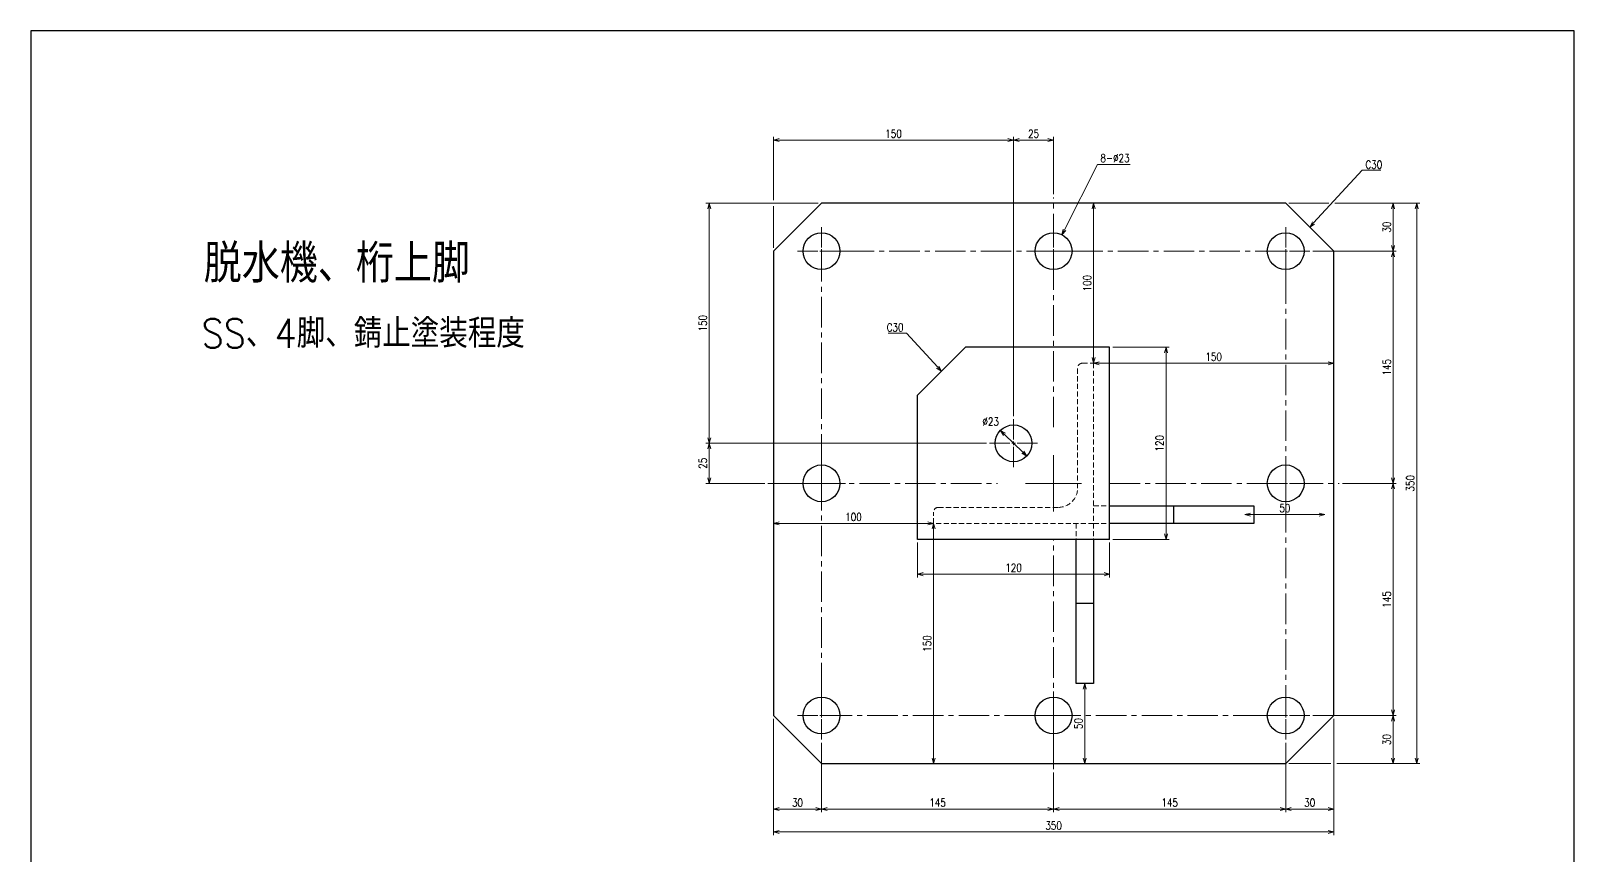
# Model space of a CAD drawing. Header units: millimetres. Extents: x 0 to 3072, y 0 to 1489.
# Drawn here: x 2108 to 3072, y 974 to 1489 of the extents above; entities that cross this region are included whole.
import ezdxf
from ezdxf import colors
from ezdxf.entities.mleader import LeaderData, LeaderLine
from ezdxf.math import Vec2, Vec3

# ---------------------------------------------------------------- set-up
doc = ezdxf.new("R2010")
doc.units = ezdxf.units.MM
doc.linetypes.add('CENTER2', pattern=[28.575, 19.05, -3.175, 3.175, -3.175])
doc.linetypes.add('HIDDEN2', pattern=[4.7625, 3.175, -1.5875])
for name, color, linetype, lineweight in [('01_外形線', 7, 'Continuous', 25), ('03_かくれ線', 6, 'HIDDEN2', 13), ('04_中心線', 1, 'CENTER2', 9), ('06_文字', 7, 'Continuous', 13), ('07_寸法線', 3, 'Continuous', 9)]:
    doc.layers.add(name, color=color, linetype=linetype, lineweight=lineweight)
doc.styles.add('KSS_TXT', font='txt.shx', dxfattribs={"bigfont": 'extfont2.shx'})
doc.styles.add('寸法用', font='simplex.shx', dxfattribs={"width": 0.8, "bigfont": '@extfont2.shx'})
doc.dimstyles.new('機械製図用', dxfattribs={"dimtxt": 3.5, "dimasz": 3.5, "dimexe": 2, "dimexo": 0, "dimgap": 1.2, "dimtad": 1, "dimdsep": 46, "dimtxsty": '寸法用', "dimblk": 'OPEN30', "dimcen": 0, "dimclrd": 256, "dimclre": 256, "dimclrt": 7, "dimazin": 2, "dimtm": 1e-09, "dimtfac": 0.75, "dimtmove": 0, "dimatfit": 3, "dimldrblk": 'OPEN30', "dimfxl": 1, "dimlwd": -1, "dimlwe": -1, "dimarcsym": 0})
doc.dimstyles.new('機械製図用$3', dxfattribs={"dimtxt": 3.5, "dimasz": 3.5, "dimexe": 2, "dimexo": 0, "dimgap": 1.2, "dimtad": 1, "dimtih": 1, "dimtoh": 1, "dimdsep": 46, "dimtxsty": '寸法用', "dimblk": 'OPEN30', "dimcen": 0, "dimsd1": 1, "dimclrd": 256, "dimclre": 256, "dimclrt": 7, "dimazin": 2, "dimtm": 1e-09, "dimtfac": 0.75, "dimtofl": 0, "dimtmove": 0, "dimatfit": 3, "dimldrblk": 'OPEN30', "dimfxl": 1, "dimlwd": -1, "dimlwe": -1, "dimarcsym": 0})

# ---------------------------------------------------------------- blocks, each defined once
blk = doc.blocks.new('*U144')
at = {"layer": '04_中心線', "color": 0, "linetype": 'CENTER2', "transparency": 16777216}
for p, q in [((0, 2.3), (0, 15)), ((-15, 0), (-2.3, 0)), ((2.3, 0), (15, 0)), ((0, -15), (0, -2.3))]:
    blk.add_line(p, q, dxfattribs=at)
at = {"layer": '04_中心線', "color": 0, "linetype": 'Continuous', "transparency": 16777216}
for p, q in [((-1.15, 0), (1.15, 0)), ((0, -1.15), (0, 1.15))]:
    blk.add_line(p, q, dxfattribs=at)
blk = doc.blocks.new('*U145')
at = {"layer": '04_中心線', "color": 0, "linetype": 'CENTER2', "transparency": 16777216}
for p, q in [((0, 2.3), (0, 15)), ((-15, 0), (-2.3, 0)), ((2.3, 0), (15, 0)), ((0, -15), (0, -2.3))]:
    blk.add_line(p, q, dxfattribs=at)
at = {"layer": '04_中心線', "color": 0, "linetype": 'Continuous', "transparency": 16777216}
for p, q in [((-1.15, 0), (1.15, 0)), ((0, -1.15), (0, 1.15))]:
    blk.add_line(p, q, dxfattribs=at)
blk = doc.blocks.new('*U146')
at = {"layer": '04_中心線', "color": 0, "linetype": 'CENTER2', "transparency": 16777216}
for p, q in [((0, 2.3), (0, 15)), ((-15, 0), (-2.3, 0)), ((2.3, 0), (15, 0)), ((0, -15), (0, -2.3))]:
    blk.add_line(p, q, dxfattribs=at)
at = {"layer": '04_中心線', "color": 0, "linetype": 'Continuous', "transparency": 16777216}
for p, q in [((-1.15, 0), (1.15, 0)), ((0, -1.15), (0, 1.15))]:
    blk.add_line(p, q, dxfattribs=at)
blk = doc.blocks.new('*U147')
at = {"layer": '04_中心線', "color": 0, "linetype": 'CENTER2', "transparency": 16777216}
for p, q in [((0, 2.3), (0, 15)), ((-15, 0), (-2.3, 0)), ((2.3, 0), (15, 0)), ((0, -15), (0, -2.3))]:
    blk.add_line(p, q, dxfattribs=at)
at = {"layer": '04_中心線', "color": 0, "linetype": 'Continuous', "transparency": 16777216}
for p, q in [((-1.15, 0), (1.15, 0)), ((0, -1.15), (0, 1.15))]:
    blk.add_line(p, q, dxfattribs=at)
blk = doc.blocks.new('*U148')
at = {"layer": '04_中心線', "color": 0, "linetype": 'CENTER2', "transparency": 16777216}
for p, q in [((0, 2.3), (0, 15)), ((-15, 0), (-2.3, 0)), ((2.3, 0), (15, 0)), ((0, -15), (0, -2.3))]:
    blk.add_line(p, q, dxfattribs=at)
at = {"layer": '04_中心線', "color": 0, "linetype": 'Continuous', "transparency": 16777216}
for p, q in [((-1.15, 0), (1.15, 0)), ((0, -1.15), (0, 1.15))]:
    blk.add_line(p, q, dxfattribs=at)
blk = doc.blocks.new('*U149')
at = {"layer": '04_中心線', "color": 0, "linetype": 'CENTER2', "transparency": 16777216}
for p, q in [((0, 2.3), (0, 15)), ((-15, 0), (-2.3, 0)), ((2.3, 0), (15, 0)), ((0, -15), (0, -2.3))]:
    blk.add_line(p, q, dxfattribs=at)
at = {"layer": '04_中心線', "color": 0, "linetype": 'Continuous', "transparency": 16777216}
for p, q in [((-1.15, 0), (1.15, 0)), ((0, -1.15), (0, 1.15))]:
    blk.add_line(p, q, dxfattribs=at)
blk = doc.blocks.new('*U150')
at = {"layer": '04_中心線', "color": 0, "linetype": 'CENTER2', "transparency": 16777216}
for p, q in [((0, 2.3), (0, 15)), ((-15, 0), (-2.3, 0)), ((2.3, 0), (15, 0)), ((0, -15), (0, -2.3))]:
    blk.add_line(p, q, dxfattribs=at)
at = {"layer": '04_中心線', "color": 0, "linetype": 'Continuous', "transparency": 16777216}
for p, q in [((-1.15, 0), (1.15, 0)), ((0, -1.15), (0, 1.15))]:
    blk.add_line(p, q, dxfattribs=at)
blk = doc.blocks.new('*U151')
at = {"layer": '04_中心線', "color": 0, "linetype": 'CENTER2', "transparency": 16777216}
for p, q in [((0, 2.3), (0, 15)), ((-15, 0), (-2.3, 0)), ((2.3, 0), (15, 0)), ((0, -15), (0, -2.3))]:
    blk.add_line(p, q, dxfattribs=at)
at = {"layer": '04_中心線', "color": 0, "linetype": 'Continuous', "transparency": 16777216}
for p, q in [((-1.15, 0), (1.15, 0)), ((0, -1.15), (0, 1.15))]:
    blk.add_line(p, q, dxfattribs=at)
blk = doc.blocks.new('_Open30')
at = {"color": 0, "linetype": 'ByBlock', "lineweight": -2}
for p, q in [((-1, 0.27), (0, 0)), ((0, 0), (-1, -0.27)), ((0, 0), (-1, 0))]:
    blk.add_line(p, q, dxfattribs=at)
blk = doc.blocks.new('*D154')
at = {"layer": '07_寸法線', "transparency": 16777216}
for p, q in [((2572.17, 1000.63), (2572.17, 986.33)), ((2922.17, 1000.63), (2922.17, 986.33)), ((2575.67, 988.33), (2918.67, 988.33))]:
    blk.add_line(p, q, dxfattribs=at)
at = {"layer": 'Defpoints', "color": 0, "transparency": 16777216}
for p in [(2572.17, 1002.63), (2922.17, 1002.63), (2922.17, 988.33)]:
    blk.add_point(p, dxfattribs=at)
at = {"layer": '07_寸法線', "transparency": 16777216, "xscale": 3.5, "yscale": 3.5, "zscale": 3.5, "rotation": 180}
blk.add_blockref('_Open30', (2572.17, 988.33), dxfattribs=at)
at = {"layer": '07_寸法線', "transparency": 16777216, "xscale": 3.5, "yscale": 3.5, "zscale": 3.5}
blk.add_blockref('_Open30', (2922.17, 988.33), dxfattribs=at)
at = {"layer": '07_寸法線', "color": 7, "transparency": 16777216, "insert": (2747.17, 992.33), "char_height": 5, "attachment_point": 5, "style": '寸法用'}
blk.add_mtext('350', dxfattribs=at)
blk = doc.blocks.new('*D160')
at = {"layer": '07_寸法線', "transparency": 16777216}
for p, q in [((2894.17, 1381), (2919.18, 1381)), ((2922.93, 1381), (2961.28, 1381)), ((2959.28, 1377.5), (2959.28, 1354.5)), ((2924.17, 1351), (2961.28, 1351))]:
    blk.add_line(p, q, dxfattribs=at)
at = {"layer": 'Defpoints', "color": 0, "transparency": 16777216}
for p in [(2892.17, 1381), (2922.17, 1351), (2959.28, 1351)]:
    blk.add_point(p, dxfattribs=at)
at = {"layer": '07_寸法線', "transparency": 16777216, "xscale": 3.5, "yscale": 3.5, "zscale": 3.5}
for p, rotation in [((2959.28, 1381), 90), ((2959.28, 1351), 270)]:
    blk.add_blockref('_Open30', p, dxfattribs=dict(at, rotation=rotation))
at = {"layer": '07_寸法線', "color": 7, "transparency": 16777216, "insert": (2955.28, 1366), "char_height": 5, "attachment_point": 5, "rotation": 90, "style": '寸法用'}
blk.add_mtext('30', dxfattribs=at)
blk = doc.blocks.new('*D161')
at = {"layer": '07_寸法線', "transparency": 16777216}
for p, q in [((2909.17, 1061), (2961.28, 1061)), ((2959.28, 1034.5), (2959.28, 1057.5)), ((2894.17, 1031), (2920.3, 1031)), ((2924.05, 1031), (2961.28, 1031))]:
    blk.add_line(p, q, dxfattribs=at)
at = {"layer": 'Defpoints', "color": 0, "transparency": 16777216}
for p in [(2907.17, 1061), (2959.28, 1061), (2892.17, 1031)]:
    blk.add_point(p, dxfattribs=at)
at = {"layer": '07_寸法線', "transparency": 16777216, "xscale": 3.5, "yscale": 3.5, "zscale": 3.5}
for p, rotation in [((2959.28, 1061), 90), ((2959.28, 1031), 270)]:
    blk.add_blockref('_Open30', p, dxfattribs=dict(at, rotation=rotation))
at = {"layer": '07_寸法線', "color": 7, "transparency": 16777216, "insert": (2955.28, 1046), "char_height": 5, "attachment_point": 5, "rotation": 90, "style": '寸法用'}
blk.add_mtext('30', dxfattribs=at)
blk = doc.blocks.new('*D169')
at = {"layer": '07_寸法線', "transparency": 16777216}
for p, q in [((2922.17, 1059), (2922.17, 1000.63)), ((2892.17, 1044), (2892.17, 1000.63)), ((2895.67, 1002.63), (2918.67, 1002.63))]:
    blk.add_line(p, q, dxfattribs=at)
at = {"layer": 'Defpoints', "color": 0, "transparency": 16777216}
for p in [(2922.17, 1061), (2892.17, 1046), (2922.17, 1002.63)]:
    blk.add_point(p, dxfattribs=at)
at = {"layer": '07_寸法線', "transparency": 16777216, "xscale": 3.5, "yscale": 3.5, "zscale": 3.5, "rotation": 180}
blk.add_blockref('_Open30', (2892.17, 1002.63), dxfattribs=at)
at = {"layer": '07_寸法線', "transparency": 16777216, "xscale": 3.5, "yscale": 3.5, "zscale": 3.5}
blk.add_blockref('_Open30', (2922.17, 1002.63), dxfattribs=at)
at = {"layer": '07_寸法線', "color": 7, "transparency": 16777216, "insert": (2907.17, 1006.63), "char_height": 5, "attachment_point": 5, "style": '寸法用'}
blk.add_mtext('30', dxfattribs=at)
blk = doc.blocks.new('*D168')
at = {"layer": '07_寸法線', "transparency": 16777216}
for p, q in [((2892.17, 1044), (2892.17, 1000.63)), ((2747.17, 1025.5), (2747.17, 1000.63)), ((2750.67, 1002.63), (2888.67, 1002.63))]:
    blk.add_line(p, q, dxfattribs=at)
at = {"layer": 'Defpoints', "color": 0, "transparency": 16777216}
for p in [(2892.17, 1046), (2747.17, 1027.5), (2892.17, 1002.63)]:
    blk.add_point(p, dxfattribs=at)
at = {"layer": '07_寸法線', "transparency": 16777216, "xscale": 3.5, "yscale": 3.5, "zscale": 3.5, "rotation": 180}
blk.add_blockref('_Open30', (2747.17, 1002.63), dxfattribs=at)
at = {"layer": '07_寸法線', "transparency": 16777216, "xscale": 3.5, "yscale": 3.5, "zscale": 3.5}
blk.add_blockref('_Open30', (2892.17, 1002.63), dxfattribs=at)
at = {"layer": '07_寸法線', "color": 7, "transparency": 16777216, "insert": (2819.67, 1006.63), "char_height": 5, "attachment_point": 5, "style": '寸法用'}
blk.add_mtext('145', dxfattribs=at)
blk = doc.blocks.new('*D167')
at = {"layer": '07_寸法線', "transparency": 16777216}
for p, q in [((2602.17, 1044), (2602.17, 1000.63)), ((2747.17, 1025.5), (2747.17, 1000.63)), ((2605.67, 1002.63), (2743.67, 1002.63))]:
    blk.add_line(p, q, dxfattribs=at)
at = {"layer": 'Defpoints', "color": 0, "transparency": 16777216}
for p in [(2602.17, 1046), (2747.17, 1027.5), (2747.17, 1002.63)]:
    blk.add_point(p, dxfattribs=at)
at = {"layer": '07_寸法線', "transparency": 16777216, "xscale": 3.5, "yscale": 3.5, "zscale": 3.5, "rotation": 180}
blk.add_blockref('_Open30', (2602.17, 1002.63), dxfattribs=at)
at = {"layer": '07_寸法線', "transparency": 16777216, "xscale": 3.5, "yscale": 3.5, "zscale": 3.5}
blk.add_blockref('_Open30', (2747.17, 1002.63), dxfattribs=at)
at = {"layer": '07_寸法線', "color": 7, "transparency": 16777216, "insert": (2674.67, 1006.63), "char_height": 5, "attachment_point": 5, "style": '寸法用'}
blk.add_mtext('145', dxfattribs=at)
blk = doc.blocks.new('*D166')
at = {"layer": '07_寸法線', "transparency": 16777216}
for p, q in [((2572.17, 1059), (2572.17, 1000.63)), ((2602.17, 1044), (2602.17, 1000.63)), ((2575.67, 1002.63), (2598.67, 1002.63))]:
    blk.add_line(p, q, dxfattribs=at)
at = {"layer": 'Defpoints', "color": 0, "transparency": 16777216}
for p in [(2572.17, 1061), (2602.17, 1046), (2602.17, 1002.63)]:
    blk.add_point(p, dxfattribs=at)
at = {"layer": '07_寸法線', "transparency": 16777216, "xscale": 3.5, "yscale": 3.5, "zscale": 3.5, "rotation": 180}
blk.add_blockref('_Open30', (2572.17, 1002.63), dxfattribs=at)
at = {"layer": '07_寸法線', "transparency": 16777216, "xscale": 3.5, "yscale": 3.5, "zscale": 3.5}
blk.add_blockref('_Open30', (2602.17, 1002.63), dxfattribs=at)
at = {"layer": '07_寸法線', "color": 7, "transparency": 16777216, "insert": (2587.17, 1006.63), "char_height": 5, "attachment_point": 5, "style": '寸法用'}
blk.add_mtext('30', dxfattribs=at)
blk = doc.blocks.new('*U170')
at = {"layer": '04_中心線', "color": 0, "linetype": 'CENTER2', "transparency": 16777216}
for p, q in [((0, 35), (0, 178.5)), ((-178.5, 0), (-35, 0)), ((35, 0), (178.5, 0)), ((0, -178.5), (0, -35))]:
    blk.add_line(p, q, dxfattribs=at)
at = {"layer": '04_中心線', "color": 0, "linetype": 'Continuous', "transparency": 16777216}
for p, q in [((0, -17.5), (0, 17.5)), ((-17.5, 0), (17.5, 0))]:
    blk.add_line(p, q, dxfattribs=at)
blk = doc.blocks.new('*D171')
at = {"layer": '07_寸法線', "transparency": 16777216}
for p, q in [((2927.67, 1206), (2961.28, 1206)), ((2959.28, 1064.5), (2959.28, 1202.5)), ((2909.17, 1061), (2961.28, 1061))]:
    blk.add_line(p, q, dxfattribs=at)
at = {"layer": 'Defpoints', "color": 0, "transparency": 16777216}
for p in [(2925.67, 1206), (2959.28, 1206), (2907.17, 1061)]:
    blk.add_point(p, dxfattribs=at)
at = {"layer": '07_寸法線', "transparency": 16777216, "xscale": 3.5, "yscale": 3.5, "zscale": 3.5}
for p, rotation in [((2959.28, 1206), 90), ((2959.28, 1061), 270)]:
    blk.add_blockref('_Open30', p, dxfattribs=dict(at, rotation=rotation))
at = {"layer": '07_寸法線', "color": 7, "transparency": 16777216, "insert": (2955.28, 1133.5), "char_height": 5, "attachment_point": 5, "rotation": 90, "style": '寸法用'}
blk.add_mtext('145', dxfattribs=at)
blk = doc.blocks.new('*D172')
at = {"layer": '07_寸法線', "transparency": 16777216}
for p, q in [((2909.17, 1351), (2961.28, 1351)), ((2959.28, 1209.5), (2959.28, 1347.5)), ((2927.67, 1206), (2961.28, 1206))]:
    blk.add_line(p, q, dxfattribs=at)
at = {"layer": 'Defpoints', "color": 0, "transparency": 16777216}
for p in [(2907.17, 1351), (2959.28, 1351), (2925.67, 1206)]:
    blk.add_point(p, dxfattribs=at)
at = {"layer": '07_寸法線', "transparency": 16777216, "xscale": 3.5, "yscale": 3.5, "zscale": 3.5}
for p, rotation in [((2959.28, 1351), 90), ((2959.28, 1206), 270)]:
    blk.add_blockref('_Open30', p, dxfattribs=dict(at, rotation=rotation))
at = {"layer": '07_寸法線', "color": 7, "transparency": 16777216, "insert": (2955.28, 1278.5), "char_height": 5, "attachment_point": 5, "rotation": 90, "style": '寸法用'}
blk.add_mtext('145', dxfattribs=at)
blk = doc.blocks.new('*D173')
at = {"layer": '07_寸法線', "transparency": 16777216}
for p, q in [((2961.28, 1381), (2976.02, 1381)), ((2974.02, 1034.5), (2974.02, 1377.5)), ((2961.28, 1031), (2976.02, 1031))]:
    blk.add_line(p, q, dxfattribs=at)
at = {"layer": 'Defpoints', "color": 0, "transparency": 16777216}
for p in [(2959.28, 1381), (2974.02, 1381), (2959.28, 1031)]:
    blk.add_point(p, dxfattribs=at)
at = {"layer": '07_寸法線', "transparency": 16777216, "xscale": 3.5, "yscale": 3.5, "zscale": 3.5}
for p, rotation in [((2974.02, 1381), 90), ((2974.02, 1031), 270)]:
    blk.add_blockref('_Open30', p, dxfattribs=dict(at, rotation=rotation))
at = {"layer": '07_寸法線', "color": 7, "transparency": 16777216, "insert": (2970.02, 1206), "char_height": 5, "attachment_point": 5, "rotation": 90, "style": '寸法用'}
blk.add_mtext('350', dxfattribs=at)
blk = doc.blocks.new('*U174')
at = {"layer": '04_中心線', "color": 0, "linetype": 'CENTER2', "transparency": 16777216}
for p, q in [((0, 2.3), (0, 15)), ((-15, 0), (-2.3, 0)), ((2.3, 0), (15, 0)), ((0, -15), (0, -2.3))]:
    blk.add_line(p, q, dxfattribs=at)
at = {"layer": '04_中心線', "color": 0, "linetype": 'Continuous', "transparency": 16777216}
for p, q in [((-1.15, 0), (1.15, 0)), ((0, -1.15), (0, 1.15))]:
    blk.add_line(p, q, dxfattribs=at)
blk = doc.blocks.new('*D175')
at = {"layer": '07_寸法線', "transparency": 16777216}
for p, q in [((2600.17, 1381), (2530, 1381)), ((2532, 1234.5), (2532, 1377.5)), ((2705.17, 1231), (2530, 1231))]:
    blk.add_line(p, q, dxfattribs=at)
at = {"layer": 'Defpoints', "color": 0, "transparency": 16777216}
for p in [(2532, 1381), (2602.17, 1381), (2707.17, 1231)]:
    blk.add_point(p, dxfattribs=at)
at = {"layer": '07_寸法線', "transparency": 16777216, "xscale": 3.5, "yscale": 3.5, "zscale": 3.5}
for p, rotation in [((2532, 1381), 90), ((2532, 1231), 270)]:
    blk.add_blockref('_Open30', p, dxfattribs=dict(at, rotation=rotation))
at = {"layer": '07_寸法線', "color": 7, "transparency": 16777216, "insert": (2528, 1306), "char_height": 5, "attachment_point": 5, "rotation": 90, "style": '寸法用'}
blk.add_mtext('150', dxfattribs=at)
blk = doc.blocks.new('*D176')
at = {"layer": '07_寸法線', "transparency": 16777216}
for p, q in [((2572.17, 1382.88), (2572.17, 1422.33)), ((2575.67, 1420.33), (2718.67, 1420.33)), ((2722.17, 1248), (2722.17, 1422.33)), ((2572.17, 1353), (2572.17, 1379.13))]:
    blk.add_line(p, q, dxfattribs=at)
at = {"layer": 'Defpoints', "color": 0, "transparency": 16777216}
for p in [(2722.17, 1420.33), (2572.17, 1351), (2722.17, 1246)]:
    blk.add_point(p, dxfattribs=at)
at = {"layer": '07_寸法線', "transparency": 16777216, "xscale": 3.5, "yscale": 3.5, "zscale": 3.5, "rotation": 180}
blk.add_blockref('_Open30', (2572.17, 1420.33), dxfattribs=at)
at = {"layer": '07_寸法線', "transparency": 16777216, "xscale": 3.5, "yscale": 3.5, "zscale": 3.5}
blk.add_blockref('_Open30', (2722.17, 1420.33), dxfattribs=at)
at = {"layer": '07_寸法線', "color": 7, "transparency": 16777216, "insert": (2647.17, 1424.33), "char_height": 5, "attachment_point": 5, "style": '寸法用'}
blk.add_mtext('150', dxfattribs=at)
blk = doc.blocks.new('*D178')
at = {"layer": '07_寸法線', "transparency": 16777216}
for p, q in [((2570.17, 1231), (2530, 1231)), ((2532, 1209.5), (2532, 1227.5)), ((2566.67, 1206), (2530, 1206))]:
    blk.add_line(p, q, dxfattribs=at)
at = {"layer": 'Defpoints', "color": 0, "transparency": 16777216}
for p in [(2532, 1231), (2572.17, 1231), (2568.67, 1206)]:
    blk.add_point(p, dxfattribs=at)
at = {"layer": '07_寸法線', "transparency": 16777216, "xscale": 3.5, "yscale": 3.5, "zscale": 3.5}
for p, rotation in [((2532, 1231), 90), ((2532, 1206), 270)]:
    blk.add_blockref('_Open30', p, dxfattribs=dict(at, rotation=rotation))
at = {"layer": '07_寸法線', "color": 7, "transparency": 16777216, "insert": (2528, 1218.5), "char_height": 5, "attachment_point": 5, "rotation": 90, "style": '寸法用'}
blk.add_mtext('25', dxfattribs=at)
blk = doc.blocks.new('*D182')
at = {"layer": '07_寸法線', "transparency": 16777216}
blk.add_line((2727.9, 1225.42), (2716.44, 1236.58), dxfattribs=at)
at = {"layer": 'Defpoints', "color": 0, "transparency": 16777216}
for p in [(2713.93, 1239.03), (2730.41, 1222.98)]:
    blk.add_point(p, dxfattribs=at)
at = {"layer": '07_寸法線', "transparency": 16777216, "xscale": 3.5, "yscale": 3.5, "zscale": 3.5}
for p, rotation in [((2713.93, 1239.03), 135.7640999300963), ((2730.41, 1222.98), 315.7640999300963)]:
    blk.add_blockref('_Open30', p, dxfattribs=dict(at, rotation=rotation))
at = {"layer": '07_寸法線', "color": 7, "transparency": 16777216, "insert": (2707.86, 1244.53), "char_height": 5, "attachment_point": 5, "style": '寸法用'}
blk.add_mtext('∅23', dxfattribs=at)
blk = doc.blocks.new('*D181')
at = {"layer": '07_寸法線', "transparency": 16777216}
for p, q in [((2774.59, 1405.11), (2753.95, 1364.38)), ((2794.94, 1405.11), (2774.59, 1405.11))]:
    blk.add_line(p, q, dxfattribs=at)
at = {"layer": 'Defpoints', "color": 0, "transparency": 16777216}
for p in [(2752.37, 1361.26), (2741.98, 1340.74)]:
    blk.add_point(p, dxfattribs=at)
at = {"layer": '07_寸法線', "transparency": 16777216, "xscale": 3.5, "yscale": 3.5, "zscale": 3.5, "rotation": 243.1329256819878}
blk.add_blockref('_Open30', (2752.37, 1361.26), dxfattribs=at)
at = {"layer": '07_寸法線', "color": 7, "transparency": 16777216, "insert": (2785.51, 1409.11), "char_height": 5, "attachment_point": 5, "style": '寸法用'}
blk.add_mtext('8-∅23', dxfattribs=at)
blk = doc.blocks.new('*D183')
at = {"layer": '07_寸法線', "transparency": 16777216}
for p, q in [((2784.17, 1291), (2819.43, 1291)), ((2817.43, 1174.5), (2817.43, 1287.5)), ((2784.17, 1171), (2819.43, 1171))]:
    blk.add_line(p, q, dxfattribs=at)
at = {"layer": 'Defpoints', "color": 0, "transparency": 16777216}
for p in [(2782.17, 1291), (2817.43, 1291), (2782.17, 1171)]:
    blk.add_point(p, dxfattribs=at)
at = {"layer": '07_寸法線', "transparency": 16777216, "xscale": 3.5, "yscale": 3.5, "zscale": 3.5}
for p, rotation in [((2817.43, 1291), 90), ((2817.43, 1171), 270)]:
    blk.add_blockref('_Open30', p, dxfattribs=dict(at, rotation=rotation))
at = {"layer": '07_寸法線', "color": 7, "transparency": 16777216, "insert": (2813.43, 1231), "char_height": 5, "attachment_point": 5, "rotation": 90, "style": '寸法用'}
blk.add_mtext('120', dxfattribs=at)
blk = doc.blocks.new('*D185')
at = {"layer": '07_寸法線', "transparency": 16777216}
for p, q in [((2662.17, 1169), (2662.17, 1147.3)), ((2782.17, 1169), (2782.17, 1147.3)), ((2665.67, 1149.3), (2778.67, 1149.3))]:
    blk.add_line(p, q, dxfattribs=at)
at = {"layer": 'Defpoints', "color": 0, "transparency": 16777216}
for p in [(2662.17, 1171), (2782.17, 1171), (2782.17, 1149.3)]:
    blk.add_point(p, dxfattribs=at)
at = {"layer": '07_寸法線', "transparency": 16777216, "xscale": 3.5, "yscale": 3.5, "zscale": 3.5, "rotation": 180}
blk.add_blockref('_Open30', (2662.17, 1149.3), dxfattribs=at)
at = {"layer": '07_寸法線', "transparency": 16777216, "xscale": 3.5, "yscale": 3.5, "zscale": 3.5}
blk.add_blockref('_Open30', (2782.17, 1149.3), dxfattribs=at)
at = {"layer": '07_寸法線', "color": 7, "transparency": 16777216, "insert": (2722.17, 1153.3), "char_height": 5, "attachment_point": 5, "style": '寸法用'}
blk.add_mtext('120', dxfattribs=at)
blk = doc.blocks.new('*D186')
at = {"layer": '07_寸法線', "transparency": 16777216}
for p, q in [((2722.17, 1383), (2722.17, 1422.33)), ((2725.67, 1420.33), (2743.67, 1420.33)), ((2747.17, 1386.5), (2747.17, 1422.33))]:
    blk.add_line(p, q, dxfattribs=at)
at = {"layer": 'Defpoints', "color": 0, "transparency": 16777216}
for p in [(2747.17, 1420.33), (2722.17, 1381), (2747.17, 1384.5)]:
    blk.add_point(p, dxfattribs=at)
at = {"layer": '07_寸法線', "transparency": 16777216, "xscale": 3.5, "yscale": 3.5, "zscale": 3.5, "rotation": 180}
blk.add_blockref('_Open30', (2722.17, 1420.33), dxfattribs=at)
at = {"layer": '07_寸法線', "transparency": 16777216, "xscale": 3.5, "yscale": 3.5, "zscale": 3.5}
blk.add_blockref('_Open30', (2747.17, 1420.33), dxfattribs=at)
at = {"layer": '07_寸法線', "color": 7, "transparency": 16777216, "insert": (2734.67, 1424.33), "char_height": 5, "attachment_point": 5, "style": '寸法用'}
blk.add_mtext('25', dxfattribs=at)
blk = doc.blocks.new('*D189')
at = {"layer": '07_寸法線', "transparency": 16777216}
blk.add_line((2672.17, 1034.5), (2672.17, 1177.5), dxfattribs=at)
at = {"layer": 'Defpoints', "color": 0, "transparency": 16777216}
for p in [(2672.17, 1181), (2672.17, 1181), (2672.17, 1031)]:
    blk.add_point(p, dxfattribs=at)
at = {"layer": '07_寸法線', "transparency": 16777216, "xscale": 3.5, "yscale": 3.5, "zscale": 3.5}
for p, rotation in [((2672.17, 1181), 90), ((2672.17, 1031), 270)]:
    blk.add_blockref('_Open30', p, dxfattribs=dict(at, rotation=rotation))
at = {"layer": '07_寸法線', "color": 7, "transparency": 16777216, "insert": (2668.17, 1106), "char_height": 5, "attachment_point": 5, "rotation": 90, "style": '寸法用'}
blk.add_mtext('150', dxfattribs=at)
blk = doc.blocks.new('*D190')
at = {"layer": '07_寸法線', "transparency": 16777216}
blk.add_line((2575.67, 1181), (2668.67, 1181), dxfattribs=at)
at = {"layer": 'Defpoints', "color": 0, "transparency": 16777216}
for p in [(2572.17, 1181), (2672.17, 1181), (2672.17, 1181)]:
    blk.add_point(p, dxfattribs=at)
at = {"layer": '07_寸法線', "transparency": 16777216, "xscale": 3.5, "yscale": 3.5, "zscale": 3.5, "rotation": 180}
blk.add_blockref('_Open30', (2572.17, 1181), dxfattribs=at)
at = {"layer": '07_寸法線', "transparency": 16777216, "xscale": 3.5, "yscale": 3.5, "zscale": 3.5}
blk.add_blockref('_Open30', (2672.17, 1181), dxfattribs=at)
at = {"layer": '07_寸法線', "color": 7, "transparency": 16777216, "insert": (2622.17, 1185), "char_height": 5, "attachment_point": 5, "style": '寸法用'}
blk.add_mtext('100', dxfattribs=at)
blk = doc.blocks.new('*D191')
at = {"layer": '07_寸法線', "transparency": 16777216}
blk.add_line((2775.67, 1281), (2918.67, 1281), dxfattribs=at)
at = {"layer": 'Defpoints', "color": 0, "transparency": 16777216}
for p in [(2772.17, 1281), (2922.17, 1281), (2922.17, 1281)]:
    blk.add_point(p, dxfattribs=at)
at = {"layer": '07_寸法線', "transparency": 16777216, "xscale": 3.5, "yscale": 3.5, "zscale": 3.5, "rotation": 180}
blk.add_blockref('_Open30', (2772.17, 1281), dxfattribs=at)
at = {"layer": '07_寸法線', "transparency": 16777216, "xscale": 3.5, "yscale": 3.5, "zscale": 3.5}
blk.add_blockref('_Open30', (2922.17, 1281), dxfattribs=at)
at = {"layer": '07_寸法線', "color": 7, "transparency": 16777216, "insert": (2847.17, 1285), "char_height": 5, "attachment_point": 5, "style": '寸法用'}
blk.add_mtext('150', dxfattribs=at)
blk = doc.blocks.new('*D192')
at = {"layer": '07_寸法線', "transparency": 16777216}
blk.add_line((2772.17, 1284.5), (2772.17, 1377.5), dxfattribs=at)
at = {"layer": 'Defpoints', "color": 0, "transparency": 16777216}
for p in [(2772.17, 1381), (2772.17, 1381), (2772.17, 1281)]:
    blk.add_point(p, dxfattribs=at)
at = {"layer": '07_寸法線', "transparency": 16777216, "xscale": 3.5, "yscale": 3.5, "zscale": 3.5}
for p, rotation in [((2772.17, 1381), 90), ((2772.17, 1281), 270)]:
    blk.add_blockref('_Open30', p, dxfattribs=dict(at, rotation=rotation))
at = {"layer": '07_寸法線', "color": 7, "transparency": 16777216, "insert": (2768.17, 1331), "char_height": 5, "attachment_point": 5, "rotation": 90, "style": '寸法用'}
blk.add_mtext('100', dxfattribs=at)
blk = doc.blocks.new('*D193')
at = {"layer": '07_寸法線', "transparency": 16777216}
blk.add_line((2766.67, 1034.5), (2766.67, 1077.5), dxfattribs=at)
at = {"layer": 'Defpoints', "color": 0, "transparency": 16777216}
for p in [(2766.67, 1081), (2766.67, 1081), (2766.67, 1031)]:
    blk.add_point(p, dxfattribs=at)
at = {"layer": '07_寸法線', "transparency": 16777216, "xscale": 3.5, "yscale": 3.5, "zscale": 3.5}
for p, rotation in [((2766.67, 1081), 90), ((2766.67, 1031), 270)]:
    blk.add_blockref('_Open30', p, dxfattribs=dict(at, rotation=rotation))
at = {"layer": '07_寸法線', "color": 7, "transparency": 16777216, "insert": (2762.67, 1056), "char_height": 5, "attachment_point": 5, "rotation": 90, "style": '寸法用'}
blk.add_mtext('50', dxfattribs=at)
blk = doc.blocks.new('*D194')
at = {"layer": '07_寸法線', "transparency": 16777216}
blk.add_line((2870.17, 1186.5), (2913.17, 1186.5), dxfattribs=at)
at = {"layer": 'Defpoints', "color": 0, "transparency": 16777216}
for p in [(2866.67, 1186.5), (2916.67, 1186.5), (2916.67, 1186.5)]:
    blk.add_point(p, dxfattribs=at)
at = {"layer": '07_寸法線', "transparency": 16777216, "xscale": 3.5, "yscale": 3.5, "zscale": 3.5, "rotation": 180}
blk.add_blockref('_Open30', (2866.67, 1186.5), dxfattribs=at)
at = {"layer": '07_寸法線', "transparency": 16777216, "xscale": 3.5, "yscale": 3.5, "zscale": 3.5}
blk.add_blockref('_Open30', (2916.67, 1186.5), dxfattribs=at)
at = {"layer": '07_寸法線', "color": 7, "transparency": 16777216, "insert": (2891.67, 1190.5), "char_height": 5, "attachment_point": 5, "style": '寸法用'}
blk.add_mtext('50', dxfattribs=at)

msp = doc.modelspace()

# ---------------------------------------------------------------- linework, layer by layer
at = {"layer": '01_外形線'}
for p, q in [((2602.172, 1381.003), (2572.172, 1351.003)), ((2892.172, 1381.003), (2602.172, 1381.003)), ((2892.172, 1381.003), (2922.172, 1351.003)), ((2572.172, 1351.003), (2572.172, 1061.003)), ((2922.172, 1061.003), (2922.172, 1351.003)), ((2692.172, 1291.003), (2662.172, 1261.003)), ((2782.172, 1291.003), (2692.172, 1291.003)), ((2782.172, 1171.003), (2782.172, 1291.003)), ((2662.172, 1171.003), (2662.172, 1261.003)), ((2782.172, 1192.003), (2872.172, 1192.003)), ((2822.172, 1192.003), (2822.172, 1181.003)), ((2872.172, 1192.003), (2872.172, 1181.003)), ((2872.172, 1181.003), (2782.172, 1181.003)), ((2782.172, 1171.003), (2662.172, 1171.003)), ((2761.172, 1081.003), (2761.172, 1171.003)), ((2772.172, 1171.003), (2772.172, 1081.003)), ((2772.172, 1131.003), (2761.172, 1131.003)), ((2772.172, 1081.003), (2761.172, 1081.003)), ((2572.172, 1061.003), (2602.172, 1031.003)), ((2922.172, 1061.003), (2892.172, 1031.003)), ((2602.172, 1031.003), (2892.172, 1031.003))]:
    msp.add_line(p, q, dxfattribs=at)
for centre in [(2602.172, 1351.003), (2747.172, 1351.003), (2892.172, 1351.003), (2722.172, 1231.003), (2602.172, 1206.003), (2892.172, 1206.003), (2602.172, 1061.003), (2747.172, 1061.003), (2892.172, 1061.003)]:
    msp.add_circle(centre, 11.5, dxfattribs=at)
at = {"layer": '03_かくれ線'}
for p, q in [((2772.172, 1192.003), (2782.172, 1192.003)), ((2761.172, 1181.003), (2761.172, 1171.003)), ((2772.172, 1181.003), (2772.172, 1171.003)), ((2772.172, 1181.003), (2782.172, 1181.003))]:
    msp.add_line(p, q, dxfattribs=at)
msp.add_lwpolyline([(2765.172, 1281.003), (2772.172, 1281.003), (2772.172, 1181.003), (2672.172, 1181.003), (2672.172, 1188.003, -0.4142136), (2675.172, 1191.003), (2750.172, 1191.003, 0.4142136), (2762.172, 1203.003), (2762.172, 1278.003, -0.4142136)], format="xyb", close=True, dxfattribs=at)
at = {"layer": '04_中心線'}
for p, q in [((2602.172, 1351.003), (2602.172, 1061.003)), ((2892.172, 1351.003), (2602.172, 1351.003)), ((2892.172, 1061.003), (2892.172, 1351.003)), ((2602.172, 1061.003), (2892.172, 1061.003))]:
    msp.add_line(p, q, dxfattribs=at)
at = {"layer": 'Defpoints'}
msp.add_lwpolyline([(2108.223, 16.339), (3072.369, 16.339), (3072.369, 1488.522), (2108.223, 1488.522)], close=True, dxfattribs=at)

# ---------------------------------------------------------------- block references
at = {"layer": '04_中心線', "linetype": 'CENTER2'}
for name, p in [('*U170', (2747.172, 1206.003)), ('*U146', (2602.172, 1351.003)), ('*U145', (2747.172, 1351.003)), ('*U144', (2892.172, 1351.003)), ('*U174', (2722.172, 1231.003)), ('*U147', (2602.172, 1206.003)), ('*U148', (2892.172, 1206.003)), ('*U150', (2602.172, 1061.003)), ('*U151', (2747.172, 1061.003)), ('*U149', (2892.172, 1061.003))]:
    msp.add_blockref(name, p, dxfattribs=at)

# ---------------------------------------------------------------- texts
at = {"layer": '06_文字', "color": 3, "style": 'KSS_TXT', "width": 0.9}
for s, height, p in [('脱水機、桁上脚', 24, (2216.216, 1331.345)), ('SS、4脚、錆止塗装程度', 18, (2214.812, 1290.655))]:
    msp.add_text(s, height=height, dxfattribs=at).set_placement(p)

# ---------------------------------------------------------------- dimensions: what is measured, and where the dimension line sits
at = {"layer": '07_寸法線'}
for base, p1, p2, override, picture, middle in [((2722.172, 1420.329), (2572.172, 1351.003), (2722.172, 1246.003), {"dimtxt": 5, "dimexo": 2, "dimgap": 1.5}, '*D176', (2647.172, 1424.329)), ((2747.172, 1420.329), (2722.172, 1381.003), (2747.172, 1384.503), {"dimtxt": 5, "dimexo": 2, "dimgap": 1.5}, '*D186', (2734.672, 1424.329)), ((2922.172, 1281.003), (2772.172, 1281.003), (2922.172, 1281.003), {"dimtxt": 5, "dimexo": 2, "dimgap": 1.5}, '*D191', (2847.172, 1285.003)), ((2672.172, 1181.003), (2572.172, 1181.003), (2672.172, 1181.003), {"dimtxt": 5, "dimexo": 2, "dimgap": 1.5}, '*D190', (2622.172, 1185.003)), ((2916.672, 1186.503), (2866.672, 1186.503), (2916.672, 1186.503), {"dimtxt": 5, "dimexo": 2, "dimgap": 1.5}, '*D194', (2891.672, 1190.503)), ((2782.172, 1149.3), (2662.172, 1171.003), (2782.172, 1171.003), {"dimtxt": 5, "dimexo": 2, "dimgap": 1.5}, '*D185', (2722.172, 1153.3)), ((2602.172, 1002.629), (2572.172, 1061.003), (2602.172, 1046.003), {"dimtxt": 5, "dimasz": 3.5, "dimexo": 2, "dimgap": 1.5}, '*D166', (2587.172, 1006.629)), ((2922.172, 1002.629), (2892.172, 1046.003), (2922.172, 1061.003), {"dimtxt": 5, "dimasz": 3.5, "dimexo": 2, "dimgap": 1.5}, '*D169', (2907.172, 1006.629)), ((2747.172, 1002.629), (2602.172, 1046.003), (2747.172, 1027.503), {"dimtxt": 5, "dimasz": 3.5, "dimexo": 2, "dimgap": 1.5}, '*D167', (2674.672, 1006.629)), ((2892.172, 1002.629), (2747.172, 1027.503), (2892.172, 1046.003), {"dimtxt": 5, "dimasz": 3.5, "dimexo": 2, "dimgap": 1.5}, '*D168', (2819.672, 1006.629)), ((2922.172, 988.331), (2572.172, 1002.629), (2922.172, 1002.629), {"dimtxt": 5, "dimasz": 3.5, "dimexo": 2, "dimgap": 1.5}, '*D154', (2747.172, 992.331))]:
    dim = msp.add_linear_dim(base=base, p1=p1, p2=p2, dimstyle='機械製図用', override=override, dxfattribs=at)
    dim.commit()
    dim.dimension.update_dxf_attribs({"geometry": picture, "text_midpoint": middle})
dim = msp.add_diameter_dim_2p(p1=(2741.975, 1340.744), p2=(2752.369, 1361.262), text='8-<>', dimstyle='機械製図用$3', override={"dimtxt": 5, "dimgap": 1.5}, dxfattribs=at)
dim.commit()
dim.dimension.update_dxf_attribs({"geometry": '*D181', "text_midpoint": (2785.514, 1405.114), "dimtype": 163})
for base, p1, p2, angle, override, picture, middle in [((2532.003, 1381.003), (2707.172, 1231.003), (2602.172, 1381.003), 270, {"dimtxt": 5, "dimexo": 2, "dimgap": 1.5}, '*D175', (2528.003, 1306.003)), ((2772.172, 1381.003), (2772.172, 1281.003), (2772.172, 1381.003), 270, {"dimtxt": 5, "dimexo": 2, "dimgap": 1.5}, '*D192', (2768.172, 1331.003)), ((2959.282, 1351.003), (2892.172, 1381.003), (2922.172, 1351.003), 90, {"dimtxt": 5, "dimasz": 3.5, "dimexo": 2, "dimgap": 1.5}, '*D160', (2955.282, 1366.003)), ((2959.282, 1351.003), (2925.672, 1206.003), (2907.172, 1351.003), 270, {"dimtxt": 5, "dimexo": 2, "dimgap": 1.5}, '*D172', (2955.282, 1278.503)), ((2817.429, 1291.003), (2782.172, 1171.003), (2782.172, 1291.003), 270, {"dimtxt": 5, "dimexo": 2, "dimgap": 1.5}, '*D183', (2813.429, 1231.003)), ((2532.003, 1231.003), (2568.672, 1206.003), (2572.172, 1231.003), 270, {"dimtxt": 5, "dimexo": 2, "dimgap": 1.5}, '*D178', (2528.003, 1218.503)), ((2959.282, 1206.003), (2907.172, 1061.003), (2925.672, 1206.003), 270, {"dimtxt": 5, "dimexo": 2, "dimgap": 1.5}, '*D171', (2955.282, 1133.503)), ((2672.172, 1181.003), (2672.172, 1031.003), (2672.172, 1181.003), 270, {"dimtxt": 5, "dimexo": 2, "dimgap": 1.5}, '*D189', (2668.172, 1106.003)), ((2766.672, 1081.003), (2766.672, 1031.003), (2766.672, 1081.003), 270, {"dimtxt": 5, "dimexo": 2, "dimgap": 1.5}, '*D193', (2762.672, 1056.003)), ((2959.282, 1061.003), (2892.172, 1031.003), (2907.172, 1061.003), 270, {"dimtxt": 5, "dimasz": 3.5, "dimexo": 2, "dimgap": 1.5}, '*D161', (2955.282, 1046.003))]:
    dim = msp.add_linear_dim(base=base, p1=p1, p2=p2, angle=angle, dimstyle='機械製図用', override=override, dxfattribs=at)
    dim.commit()
    dim.dimension.update_dxf_attribs({"geometry": picture, "text_midpoint": middle})
dim = msp.add_linear_dim(base=(2974.021, 1381.003), p1=(2959.282, 1031.003), p2=(2959.282, 1381.003), angle=270, dimstyle='機械製図用', override={"dimtxt": 5, "dimexo": 2, "dimgap": 1.5}, dxfattribs=at)
dim.commit()
dim.dimension.update_dxf_attribs({"geometry": '*D173', "text_midpoint": (2974.021, 1206.003), "dimtype": 160})
dim = msp.add_diameter_dim_2p(p1=(2730.412, 1222.98), p2=(2713.933, 1239.026), dimstyle='機械製図用$3', override={"dimtxt": 5, "dimgap": 1.5, "dimtmove": 2}, dxfattribs=at)
dim.commit()
dim.dimension.update_dxf_attribs({"geometry": '*D182', "text_midpoint": (2707.863, 1244.527), "dimtype": 163})

# ---------------------------------------------------------------- leaders
ml = msp.add_multileader_mtext('Standard', dxfattribs=at)
ml.set_content('C30', color=7, style='寸法用')
ml.set_leader_properties(color=256, linetype='ByLayer', lineweight=-1)
ml.set_arrow_properties(name='OPEN30')
ml.build(insert=Vec2(0, 0))
ml.multileader.update_dxf_attribs({"has_dogleg": 0, "text_left_attachment_type": 6, "text_right_attachment_type": 6, "arrow_head_size": 3.5})
ctx = ml.context
ctx.base_point, ctx.char_height, ctx.arrow_head_size, ctx.plane_origin = Vec3(2940.007, 1401.484), 5, 3.5, Vec3(2907.172, 1366.003)
ctx.left_attachment, ctx.right_attachment = 6, 6
notes = []
notes.append((ctx, [(1, (1, 1, 0), (2932.007, 1401.484), (1, 0), 8, [(0, [(2907.172, 1366.003)], 0, [])])]))
ctx.mtext.insert, ctx.mtext.flow_direction = Vec3(2942.007, 1407.484), 5
ml = msp.add_multileader_mtext('Standard', dxfattribs=at)
ml.set_content('C30', color=7, style='寸法用')
ml.set_leader_properties(color=256, linetype='ByLayer', lineweight=-1)
ml.set_arrow_properties(name='OPEN30')
ml.build(insert=Vec2(0, 0))
ml.multileader.update_dxf_attribs({"has_dogleg": 0, "text_left_attachment_type": 6, "text_right_attachment_type": 6, "arrow_head_size": 3.5})
ctx = ml.context
ctx.base_point, ctx.char_height, ctx.arrow_head_size, ctx.plane_origin = Vec3(2640.883, 1299.836), 5, 3.5, Vec3(2677.172, 1276.003)
ctx.left_attachment, ctx.right_attachment, ctx.text_align_type = 6, 6, 2
notes.append((ctx, [(0, (1, 1, 0), (2663.359, 1299.836), (-1, 0), 8, [(0, [(2677.172, 1276.003)], 0, [])])]))
ctx.mtext.insert, ctx.mtext.alignment, ctx.mtext.flow_direction = Vec3(2653.359, 1305.836), 3, 5
for ctx, leaders in notes:
    for number, flags, end, landing, length, lines in leaders:
        leader = LeaderData()
        leader.index, (leader.has_last_leader_line, leader.has_dogleg_vector, leader.attachment_direction) = number, flags
        leader.last_leader_point, leader.dogleg_vector, leader.dogleg_length = Vec3(end), Vec3(landing), length
        for number, points, colour, breaks in lines:
            line = LeaderLine()
            line.index, line.vertices, line.color, line.breaks = number, Vec3.list(points), colors.encode_raw_color(colour), breaks
            leader.lines.append(line)
        ctx.leaders.append(leader)

doc.saveas('drawing.dxf')
